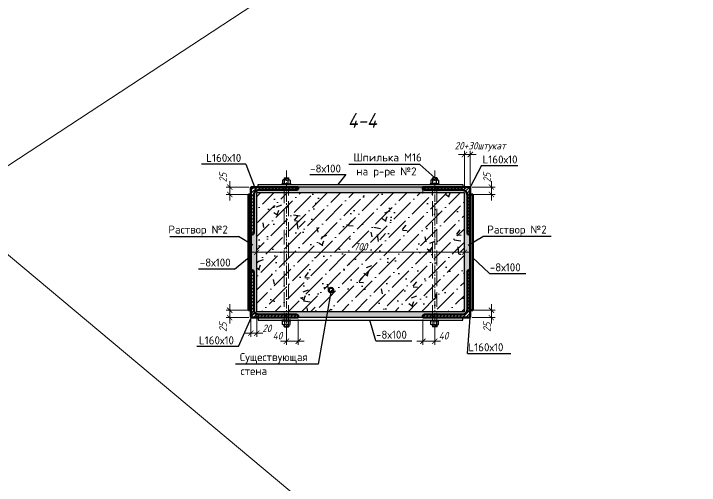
# Model space of a CAD drawing. Header units: millimetres. Extents: x 749182 to 2267578, y 70462 to 311449.
# Drawn here: x 2183657 to 2188279, y 166826 to 170003 of the extents above; entities that cross this region are included whole.
import ezdxf

# ---------------------------------------------------------------- set-up
doc = ezdxf.new("R2010")
doc.units = ezdxf.units.MM
doc.linetypes.add('ГОСТ 2.303 4', pattern=[7, 5, -2, 0])
doc.linetypes.add('осеваяX2', pattern=[4, 2.5, -0.5, 0.5, -0.5])
doc.layers.get('Defpoints').update_dxf_attribs({"color": 255})
for name, color, linetype in [('металл', 124, 'Continuous'), ('Текст', 7, 'Continuous'), ('Штриховка', 252, 'Continuous')]:
    doc.layers.add(name, color=color, linetype=linetype)
for name, color, linetype, lineweight in [('монолит', 176, 'Continuous', 50), ('Оси', 165, 'осеваяX2', 13), ('Размер', 7, 'Continuous', 13), ('размеры', 7, 'Continuous', 9), ('Размеры КР', 164, 'Continuous', 9), ('штрих', 8, 'Continuous', 5), ('штриховка кирпич', 42, 'Continuous', 5), ('Штрихока', 8, 'Continuous', 9)]:
    doc.layers.add(name, color=color, linetype=linetype, lineweight=lineweight)
doc.styles.add('GOST 2.304_new', font='isocpeur.ttf', dxfattribs={"width": 0.9, "oblique": 15})
doc.styles.add('М2', font='isocpeui.ttf')
doc.dimstyles.new('SPDS', dxfattribs={"dimscale": 25, "dimtxt": 2.5, "dimasz": 1.77, "dimexe": 1.25, "dimexo": 0.625, "dimtad": 1, "dimdec": 0, "dimrnd": 0.001, "dimtxsty": 'GOST 2.304_new', "dimblk": 'ARCHTICK', "dimcen": 2.5, "dimdle": 2, "dimclrt": 256, "dimazin": 2, "dimtfac": 0.75, "dimtdec": 0, "dimtmove": 1, "dimatfit": 3, "dimfxl": 0, "dimtolj": 1, "dimlwd": 9, "dimlwe": 9, "dimarcsym": 0})
doc.dimstyles.new('SPDS 1_10', dxfattribs={"dimscale": 10, "dimtxt": 2.5, "dimasz": 1.77, "dimexe": 1.25, "dimexo": 0.625, "dimtad": 1, "dimdec": 0, "dimrnd": 0.001, "dimtxsty": 'М2', "dimblk": 'ARCHTICK', "dimcen": 2.5, "dimdle": 2, "dimclrt": 256, "dimadec": 0, "dimazin": 2, "dimtfac": 0.75, "dimtdec": 0, "dimtmove": 1, "dimatfit": 3, "dimfxl": 0, "dimtolj": 1, "dimlwd": 9, "dimlwe": 9, "dimarcsym": 0})
pattern_1 = [(45, (-42280361.835, -1565199.054), (-5.6126600757, 5.6126600757), [])]
pattern_2 = [(45, (-42280751.835, -1565199.054), (-5.6126600757, 5.6126600757), [])]

# ---------------------------------------------------------------- blocks, each defined once
blk = doc.blocks.new('_ArchTick')
at = {"color": 0, "linetype": 'ByBlock', "const_width": 0.15}
blk.add_lwpolyline([(-0.5, -0.5), (0.5, 0.5)], dxfattribs=at)
blk = doc.blocks.new('*D778')
at = {"layer": 'Defpoints', "color": 0, "ltscale": 10, "transparency": 16777216}
for p in [(41860701.5, 1534069.4), (41860772.5, 1534069.4), (41860701.5, 1534044.4)]:
    blk.add_point(p, dxfattribs=at)
at = {"layer": 'Размер', "color": 0, "lineweight": 9, "ltscale": 10, "transparency": 16777216}
for p, q in [((41860772.5, 1534024.4), (41860772.5, 1534089.4)), ((41860707.7, 1534069.4), (41860785, 1534069.4)), ((41860707.7, 1534044.4), (41860785, 1534044.4))]:
    blk.add_line(p, q, dxfattribs=at)
at = {"layer": 'Размер', "color": 0, "lineweight": 9, "ltscale": 10, "transparency": 16777216, "xscale": 17.7, "yscale": 17.7, "zscale": 17.7}
for p, rotation in [((41860772.5, 1534069.4), 90), ((41860772.5, 1534044.4), 270)]:
    blk.add_blockref('_ArchTick', p, dxfattribs=dict(at, rotation=rotation))
at = {"layer": 'Размер', "ltscale": 10, "transparency": 16777216, "insert": (41860757.7, 1534101.3), "char_height": 25, "attachment_point": 5, "rotation": 90, "style": 'GOST 2.304_new'}
blk.add_mtext('\\A1;25', dxfattribs=at)
blk = doc.blocks.new('*D779')
at = {"layer": 'Defpoints', "color": 0, "ltscale": 10, "transparency": 16777216}
for p in [(41860701.5, 1533654.4), (41860701.5, 1533629.4), (41860772.5, 1533629.4)]:
    blk.add_point(p, dxfattribs=at)
at = {"layer": 'Размер', "color": 0, "lineweight": 9, "ltscale": 10, "transparency": 16777216}
for p, q in [((41860772.5, 1533674.4), (41860772.5, 1533609.4)), ((41860707.7, 1533654.4), (41860785, 1533654.4)), ((41860707.7, 1533629.4), (41860785, 1533629.4))]:
    blk.add_line(p, q, dxfattribs=at)
at = {"layer": 'Размер', "color": 0, "lineweight": 9, "ltscale": 10, "transparency": 16777216, "xscale": 17.7, "yscale": 17.7, "zscale": 17.7}
for p, rotation in [((41860772.5, 1533654.4), 90), ((41860772.5, 1533629.4), 270)]:
    blk.add_blockref('_ArchTick', p, dxfattribs=dict(at, rotation=rotation))
at = {"layer": 'Размер', "ltscale": 10, "transparency": 16777216, "insert": (41860757.7, 1533597.5), "char_height": 25, "attachment_point": 5, "rotation": 90, "style": 'GOST 2.304_new'}
blk.add_mtext('\\A1;25', dxfattribs=at)
blk = doc.blocks.new('*D780')
at = {"layer": 'Defpoints', "color": 0, "ltscale": 10, "transparency": 16777216}
for p in [(41859890.5, 1534069.4), (41859961.5, 1534069.4), (41859961.5, 1534044.4)]:
    blk.add_point(p, dxfattribs=at)
at = {"layer": 'Размер', "color": 0, "lineweight": 9, "ltscale": 10, "transparency": 16777216}
for p, q in [((41859890.5, 1534024.4), (41859890.5, 1534089.4)), ((41859955.2, 1534069.4), (41859878, 1534069.4)), ((41859955.2, 1534044.4), (41859878, 1534044.4))]:
    blk.add_line(p, q, dxfattribs=at)
at = {"layer": 'Размер', "color": 0, "lineweight": 9, "ltscale": 10, "transparency": 16777216, "xscale": 17.7, "yscale": 17.7, "zscale": 17.7}
for p, rotation in [((41859890.5, 1534069.4), 90), ((41859890.5, 1534044.4), 270)]:
    blk.add_blockref('_ArchTick', p, dxfattribs=dict(at, rotation=rotation))
at = {"layer": 'Размер', "ltscale": 10, "transparency": 16777216, "insert": (41859867.8, 1534101.3), "char_height": 25, "attachment_point": 5, "rotation": 90, "style": 'GOST 2.304_new'}
blk.add_mtext('\\A1;25', dxfattribs=at)
blk = doc.blocks.new('*D781')
at = {"layer": 'Defpoints', "color": 0, "ltscale": 10, "transparency": 16777216}
for p in [(41859961.5, 1533654.4), (41859890.5, 1533629.4), (41859961.5, 1533629.4)]:
    blk.add_point(p, dxfattribs=at)
at = {"layer": 'Размер', "color": 0, "lineweight": 9, "ltscale": 10, "transparency": 16777216}
for p, q in [((41859890.5, 1533674.4), (41859890.5, 1533609.4)), ((41859955.2, 1533654.4), (41859878, 1533654.4)), ((41859955.2, 1533629.4), (41859878, 1533629.4))]:
    blk.add_line(p, q, dxfattribs=at)
at = {"layer": 'Размер', "color": 0, "lineweight": 9, "ltscale": 10, "transparency": 16777216, "xscale": 17.7, "yscale": 17.7, "zscale": 17.7}
for p, rotation in [((41859890.5, 1533654.4), 90), ((41859890.5, 1533629.4), 270)]:
    blk.add_blockref('_ArchTick', p, dxfattribs=dict(at, rotation=rotation))
at = {"layer": 'Размер', "ltscale": 10, "transparency": 16777216, "insert": (41859867.8, 1533597.5), "char_height": 25, "attachment_point": 5, "rotation": 90, "style": 'GOST 2.304_new'}
blk.add_mtext('\\A1;25', dxfattribs=at)
blk = doc.blocks.new('*D776')
at = {"color": 0, "lineweight": 9, "ltscale": 100, "transparency": 16777216}
for p, q in [((41859981.5, 1533643.2), (41859981.5, 1533564.6)), ((41859961.5, 1533623.2), (41859961.5, 1533564.6)), ((41859941.5, 1533577.1), (41860001.5, 1533577.1))]:
    blk.add_line(p, q, dxfattribs=at)
at = {"layer": 'Defpoints', "color": 0, "ltscale": 100, "transparency": 16777216}
for p in [(41859981.5, 1533649.4), (41859961.5, 1533629.4), (41859981.5, 1533577.1)]:
    blk.add_point(p, dxfattribs=at)
at = {"color": 0, "lineweight": 9, "ltscale": 100, "transparency": 16777216, "xscale": 17.7, "yscale": 17.7, "zscale": 17.7, "rotation": 180}
blk.add_blockref('_ArchTick', (41859961.5, 1533577.1), dxfattribs=at)
at = {"color": 0, "lineweight": 9, "ltscale": 100, "transparency": 16777216, "xscale": 17.7, "yscale": 17.7, "zscale": 17.7}
blk.add_blockref('_ArchTick', (41859981.5, 1533577.1), dxfattribs=at)
at = {"ltscale": 100, "transparency": 16777216, "insert": (41860015.6, 1533593.2), "char_height": 25, "attachment_point": 5, "style": 'GOST 2.304_new'}
blk.add_mtext('\\A1;20', dxfattribs=at)
blk = doc.blocks.new('*D777')
at = {"color": 0, "lineweight": 9, "ltscale": 100, "transparency": 16777216}
for p, q in [((41860681.5, 1534055.7), (41860681.5, 1534191.3)), ((41860701.5, 1534075.7), (41860701.5, 1534191.3)), ((41860721.5, 1534178.8), (41860661.5, 1534178.8))]:
    blk.add_line(p, q, dxfattribs=at)
at = {"layer": 'Defpoints', "color": 0, "ltscale": 100, "transparency": 16777216}
for p in [(41860681.5, 1534178.8), (41860701.5, 1534069.4), (41860681.5, 1534049.4)]:
    blk.add_point(p, dxfattribs=at)
at = {"color": 0, "lineweight": 9, "ltscale": 100, "transparency": 16777216, "xscale": 17.7, "yscale": 17.7, "zscale": 17.7, "rotation": 180}
blk.add_blockref('_ArchTick', (41860681.5, 1534178.8), dxfattribs=at)
at = {"color": 0, "lineweight": 9, "ltscale": 100, "transparency": 16777216, "xscale": 17.7, "yscale": 17.7, "zscale": 17.7}
blk.add_blockref('_ArchTick', (41860701.5, 1534178.8), dxfattribs=at)
at = {"ltscale": 100, "transparency": 16777216, "insert": (41860734.6, 1534205), "char_height": 25, "width": 172.082, "attachment_point": 5, "style": 'GOST 2.304_new'}
blk.add_mtext('\\A1;20+30штукат', dxfattribs=at)
blk = doc.blocks.new('*D782')
at = {"color": 0, "lineweight": 9, "ltscale": 100, "transparency": 16777216}
for p, q in [((41859981.5, 1533855.7), (41859981.5, 1533861.9)), ((41860681.5, 1533855.7), (41860681.5, 1533861.9)), ((41859961.5, 1533849.4), (41860701.5, 1533849.4))]:
    blk.add_line(p, q, dxfattribs=at)
at = {"layer": 'Defpoints', "color": 0, "ltscale": 100, "transparency": 16777216}
for p in [(41859981.5, 1533849.4), (41860681.5, 1533849.4), (41860681.5, 1533849.4)]:
    blk.add_point(p, dxfattribs=at)
at = {"color": 0, "lineweight": 9, "ltscale": 100, "transparency": 16777216, "xscale": 17.7, "yscale": 17.7, "zscale": 17.7, "rotation": 180}
blk.add_blockref('_ArchTick', (41859981.5, 1533849.4), dxfattribs=at)
at = {"color": 0, "lineweight": 9, "ltscale": 100, "transparency": 16777216, "xscale": 17.7, "yscale": 17.7, "zscale": 17.7}
blk.add_blockref('_ArchTick', (41860681.5, 1533849.4), dxfattribs=at)
at = {"ltscale": 100, "transparency": 16777216, "insert": (41860331.5, 1533868.3), "char_height": 25, "attachment_point": 5, "style": 'GOST 2.304_new'}
blk.add_mtext('\\A1;700', dxfattribs=at)
blk = doc.blocks.new('*D783')
at = {"layer": 'Defpoints', "color": 0, "ltscale": 10, "transparency": 16777216}
for p in [(41860541.5, 1533629.2), (41860581.5, 1533586.2), (41860541.5, 1533549.8)]:
    blk.add_point(p, dxfattribs=at)
at = {"layer": 'Размер', "color": 0, "lineweight": 9, "ltscale": 10, "transparency": 16777216}
for p, q in [((41860541.5, 1533623), (41860541.5, 1533537.3)), ((41860581.5, 1533579.9), (41860581.5, 1533537.3)), ((41860601.5, 1533549.8), (41860521.5, 1533549.8))]:
    blk.add_line(p, q, dxfattribs=at)
at = {"layer": 'Размер', "color": 0, "lineweight": 9, "ltscale": 10, "transparency": 16777216, "xscale": 17.7, "yscale": 17.7, "zscale": 17.7, "rotation": 180}
blk.add_blockref('_ArchTick', (41860541.5, 1533549.8), dxfattribs=at)
at = {"layer": 'Размер', "color": 0, "lineweight": 9, "ltscale": 10, "transparency": 16777216, "xscale": 17.7, "yscale": 17.7, "zscale": 17.7}
blk.add_blockref('_ArchTick', (41860581.5, 1533549.8), dxfattribs=at)
at = {"layer": 'Размер', "ltscale": 10, "transparency": 16777216, "insert": (41860611.5, 1533568.5), "char_height": 25, "attachment_point": 5, "style": 'GOST 2.304_new'}
blk.add_mtext('\\A1;40', dxfattribs=at)
blk = doc.blocks.new('*D784')
at = {"layer": 'Defpoints', "color": 0, "ltscale": 10, "transparency": 16777216}
for p in [(41860121.5, 1533629.2), (41860081.5, 1533586.2), (41860121.5, 1533549.8)]:
    blk.add_point(p, dxfattribs=at)
at = {"layer": 'Размер', "color": 0, "lineweight": 9, "ltscale": 10, "transparency": 16777216}
for p, q in [((41860121.5, 1533623), (41860121.5, 1533537.3)), ((41860081.5, 1533579.9), (41860081.5, 1533537.3)), ((41860061.5, 1533549.8), (41860141.5, 1533549.8))]:
    blk.add_line(p, q, dxfattribs=at)
at = {"layer": 'Размер', "color": 0, "lineweight": 9, "ltscale": 10, "transparency": 16777216, "xscale": 17.7, "yscale": 17.7, "zscale": 17.7, "rotation": 180}
blk.add_blockref('_ArchTick', (41860081.5, 1533549.8), dxfattribs=at)
at = {"layer": 'Размер', "color": 0, "lineweight": 9, "ltscale": 10, "transparency": 16777216, "xscale": 17.7, "yscale": 17.7, "zscale": 17.7}
blk.add_blockref('_ArchTick', (41860121.5, 1533549.8), dxfattribs=at)
at = {"layer": 'Размер', "ltscale": 10, "transparency": 16777216, "insert": (41860051.5, 1533568.5), "char_height": 25, "attachment_point": 5, "style": 'GOST 2.304_new'}
blk.add_mtext('\\A1;40', dxfattribs=at)
blk = doc.blocks.new('A$C707e2907')
at = {"layer": 'Размер', "ltscale": 20}
h = blk.add_hatch(dxfattribs=at)
h.set_pattern_fill('AR-SAND', color=0, scale=0.3)
h.set_pattern_definition([(37.5, (-41869476.078, -1527876.423), (-0.4800093888, 14.68239712), [0, -11.5824, 0, -12.954, 0, -12.3825]), (7.5, (-41869476.078, -1527876.423), (13.485698494, 21.504753017), [0, -6.2484, 0, -10.4394, 0, -4.0005]), (327.5, (-41869485.451, -1527876.423), (23.7297711072, 0.0431155404), [0, -3.81, 0, -13.716, 0, -17.907]), (317.5, (-41869485.451, -1527876.423), (22.906693574, 6.687879698), [0, -1.905, 0, -8.9916, 0, -10.287])])
h.paths.add_polyline_path([(1018.1, 473.4), (1013.4, 473.4, -0.414214), (1008.1, 478.7), (1008.1, 607.4, 0.414214), (992.1, 623.4), (863.4, 623.4, -0.414214), (858.1, 628.7), (858.1, 633.4), (438.1, 633.4), (438.1, 628.7, -0.414214), (432.8, 623.4), (304.1, 623.4, 0.414214), (288.1, 607.4), (288.1, 478.7, -0.414214), (282.8, 473.4), (278.1, 473.4), (278.1, 353.4), (282.8, 353.4, -0.414214), (288.1, 348.1), (288.1, 219.4, 0.414214), (304.1, 203.4), (432.8, 203.4, -0.414214), (438.1, 198.1), (438.1, 193.4), (532.2, 193.4), (535.7, 213.4), (298.1, 213.4), (298.1, 613.4), (998.1, 613.4), (998.1, 213.4), (535.7, 213.4), (532.2, 193.4), (858.1, 193.4), (858.1, 198.1, -0.414214), (863.4, 203.4), (992.1, 203.4, 0.414214), (1008.1, 219.4), (1008.1, 348.1, -0.414214), (1013.4, 353.4), (1018.1, 353.4)])
at = {"layer": 'штрих', "ltscale": 20}
h = blk.add_hatch(dxfattribs=at)
h.set_pattern_fill('ANSI31', color=0, scale=2.5)
h.set_pattern_definition(pattern_2)
h.paths.add_polyline_path([(278.1, 633.4), (390.7, 633.4), (390.7, 623.4), (304.1, 623.4, 0.414214), (288.1, 607.4), (288.1, 478.7, -0.414214), (282.8, 473.4), (278.1, 473.4)])
h.paths.add_polyline_path([(390.7, 633.4), (398.1, 633.4), (398.1, 623.4), (390.7, 623.4)])
h.paths.add_polyline_path([(398.1, 633.4), (405.4, 633.4), (405.4, 623.4), (398.1, 623.4)])
h.paths.add_polyline_path([(405.4, 633.4), (438.1, 633.4), (438.1, 628.7, -0.414214), (432.8, 623.4), (405.4, 623.4)])
h = blk.add_hatch(dxfattribs=at)
h.set_pattern_fill('ANSI31', color=0, scale=2.5)
h.set_pattern_definition(pattern_1)
h.paths.add_polyline_path([(1018.1, 633.4), (905.4, 633.4), (905.4, 623.4), (992.1, 623.4, -0.414214), (1008.1, 607.4), (1008.1, 478.7, 0.414214), (1013.4, 473.4), (1018.1, 473.4)])
h.paths.add_polyline_path([(905.4, 633.4), (898.1, 633.4), (898.1, 623.4), (905.4, 623.4)])
h.paths.add_polyline_path([(898.1, 633.4), (890.7, 633.4), (890.7, 623.4), (898.1, 623.4)])
h.paths.add_polyline_path([(890.7, 633.4), (858.1, 633.4), (858.1, 628.7, 0.414214), (863.4, 623.4), (890.7, 623.4)])
h = blk.add_hatch(dxfattribs=at)
h.set_pattern_fill('ANSI31', color=0, scale=2.5)
h.set_pattern_definition(pattern_2)
h.paths.add_polyline_path([(278.1, 193.4), (390.7, 193.4), (390.7, 203.4), (304.1, 203.4, -0.414214), (288.1, 219.4), (288.1, 348.1, 0.414214), (282.8, 353.4), (278.1, 353.4)])
h.paths.add_polyline_path([(390.7, 193.4), (398.1, 193.4), (398.1, 203.4), (390.7, 203.4)])
h.paths.add_polyline_path([(398.1, 193.4), (405.4, 193.4), (405.4, 203.4), (398.1, 203.4)])
h.paths.add_polyline_path([(405.4, 193.4), (438.1, 193.4), (438.1, 198.1, 0.414214), (432.8, 203.4), (405.4, 203.4)])
h = blk.add_hatch(dxfattribs=at)
h.set_pattern_fill('ANSI31', color=0, scale=2.5)
h.set_pattern_definition(pattern_1)
h.paths.add_polyline_path([(1018.1, 193.4), (905.4, 193.4), (905.4, 203.4), (992.1, 203.4, 0.414214), (1008.1, 219.4), (1008.1, 348.1, -0.414214), (1013.4, 353.4), (1018.1, 353.4)])
h.paths.add_polyline_path([(905.4, 193.4), (898.1, 193.4), (898.1, 203.4), (905.4, 203.4)])
h.paths.add_polyline_path([(898.1, 193.4), (890.7, 193.4), (890.7, 203.4), (898.1, 203.4)])
h.paths.add_polyline_path([(890.7, 193.4), (858.1, 193.4), (858.1, 198.1, -0.414214), (863.4, 203.4), (890.7, 203.4)])
at = {"layer": 'Штриховка', "ltscale": 100}
h = blk.add_hatch(dxfattribs=at)
h.set_pattern_fill('AR-CONC')
h.set_pattern_definition([(50, (-41813088.48, -1514462.92), (182.184669, -15.93908554), [19.05, -209.55]), (355, (-41813088.48, -1514462.92), (-35.2434214, 191.0568452), [15.24, -167.6405842]), (100.4514447, (-41813073.3, -1514464.25), (146.9412471, 175.1177519), [16.1900088, -178.0902446]), (46.1842, (-41813088.48, -1514412.12), (271.0790409, -42.0423279), [28.575, -314.325]), (96.6355576, (-41813065.89, -1514415.62), (237.404134, 247.4261246), [24.2850231, -267.1356082]), (351.1841512, (-41813088.48, -1514412.12), (237.404134, 247.4261246), [22.859967, -251.459732]), (21, (-41813063.08, -1514424.82), (151.61439127, -102.2651982), [19.05, -209.55]), (326, (-41813063.08, -1514424.82), (61.80202835, 184.1879661), [15.24, -167.64]), (71.451445, (-41813050.44, -1514433.34), (213.4164193, 81.9227689), [16.1900088, -178.0899376]), (37.5, (-41813088.476, -1514462.92), (3.08860325, 84.55503887), [0, -165.608, 0, -170.18, 0, -168.275]), (7.5, (-41813088.48, -1514462.92), (66.81966251, 100.18057482), [0, -97.028, 0, -161.798, 0, -64.135]), (327.5, (-41813145.12, -1514462.92), (135.59059517, -5.72874399), [0, -63.5, 0, -198.12, 0, -262.89]), (317.5, (-41813170.52, -1514462.92), (148.1291814, 25.42649103), [0, -82.55, 0, -131.572, 0, -186.69])])
h.paths.add_polyline_path([(998.1, 613.4), (298.1, 613.4), (298.1, 213.4), (535.7, 213.4), (549.1, 289.7, -1), (547.8, 282.4), (535.7, 213.4), (998.1, 213.4)])
at = {"layer": 'Штрихока', "ltscale": 100}
h = blk.add_hatch(dxfattribs=at)
h.set_pattern_fill('ANSI36', scale=10)
h.set_pattern_definition([(45, (-41813088.476, -1514462.92), (16.837980227, 61.739260832), [79.375, -15.875, 0, -15.875])])
h.paths.add_polyline_path([(998.1, 613.4), (298.1, 613.4), (298.1, 213.4), (535.7, 213.4), (549.1, 289.7, -1), (547.8, 282.4), (535.7, 213.4), (998.1, 213.4)])
at = {"layer": 'металл', "linetype": 'Continuous', "lineweight": 30, "ltscale": 10}
for p, q in [((387.6, 657.4), (385.4, 656.1)), ((385.4, 656.1), (385.4, 645.7)), ((398.1, 657.4), (387.6, 657.4)), ((390.1, 663.7), (391.2, 664.8)), ((390.1, 663.7), (406.1, 663.7)), ((390.1, 663.7), (390.1, 657.4)), ((391.2, 664.8), (405, 664.8)), ((391.7, 645.7), (391.7, 656.1)), ((398.1, 657.4), (408.5, 657.4)), ((404.4, 645.7), (404.4, 656.1)), ((405, 664.8), (406.1, 663.7)), ((406.1, 657.4), (406.1, 663.7)), ((408.5, 657.4), (410.8, 656.1)), ((410.8, 656.1), (410.8, 645.7)), ((887.6, 657.4), (885.4, 656.1)), ((885.4, 656.1), (885.4, 645.7)), ((898.1, 657.4), (887.6, 657.4)), ((891.2, 664.8), (890.1, 663.7)), ((906.1, 663.7), (890.1, 663.7)), ((890.1, 657.4), (890.1, 663.7)), ((905, 664.8), (891.2, 664.8)), ((891.7, 645.7), (891.7, 656.1)), ((898.1, 657.4), (908.5, 657.4)), ((904.4, 645.7), (904.4, 656.1)), ((906.1, 663.7), (905, 664.8)), ((906.1, 663.7), (906.1, 657.4)), ((908.5, 657.4), (910.8, 656.1)), ((910.8, 656.1), (910.8, 645.7)), ((383.1, 644.4), (413.1, 644.4)), ((383.1, 641.4), (383.1, 644.4)), ((413.1, 641.4), (383.1, 641.4)), ((387.6, 644.4), (385.4, 645.7)), ((398.1, 644.4), (387.6, 644.4)), ((390.1, 644.4), (406.1, 644.4)), ((398.1, 644.4), (408.5, 644.4)), ((408.5, 644.4), (410.8, 645.7)), ((413.1, 644.4), (413.1, 641.4)), ((883.1, 644.4), (883.1, 641.4)), ((913.1, 644.4), (883.1, 644.4)), ((883.1, 641.4), (913.1, 641.4)), ((887.6, 644.4), (885.4, 645.7)), ((898.1, 644.4), (887.6, 644.4)), ((906.1, 644.4), (890.1, 644.4)), ((898.1, 644.4), (908.5, 644.4)), ((908.5, 644.4), (910.8, 645.7)), ((913.1, 641.4), (913.1, 644.4)), ((413.1, 185.4), (383.1, 185.4)), ((383.1, 185.4), (383.1, 182.4)), ((413.1, 182.4), (413.1, 185.4)), ((883.1, 182.4), (883.1, 185.4)), ((883.1, 185.4), (913.1, 185.4)), ((913.1, 185.4), (913.1, 182.4)), ((383.1, 182.4), (413.1, 182.4)), ((387.6, 182.4), (385.4, 181.1)), ((385.4, 170.7), (385.4, 181.1)), ((387.6, 169.4), (385.4, 170.7)), ((398.1, 182.4), (387.6, 182.4)), ((398.1, 169.4), (387.6, 169.4)), ((390.1, 182.4), (406.1, 182.4)), ((390.1, 163.1), (390.1, 169.4)), ((390.1, 163.1), (391.2, 162)), ((390.1, 163.1), (406.1, 163.1)), ((391.2, 162), (405, 162)), ((391.7, 181.1), (391.7, 170.7)), ((398.1, 182.4), (408.5, 182.4)), ((398.1, 169.4), (408.5, 169.4)), ((404.4, 181.1), (404.4, 170.7)), ((405, 162), (406.1, 163.1)), ((406.1, 169.4), (406.1, 163.1)), ((408.5, 182.4), (410.8, 181.1)), ((408.5, 169.4), (410.8, 170.7)), ((410.8, 170.7), (410.8, 181.1)), ((913.1, 182.4), (883.1, 182.4)), ((887.6, 182.4), (885.4, 181.1)), ((885.4, 170.7), (885.4, 181.1)), ((887.6, 169.4), (885.4, 170.7)), ((898.1, 182.4), (887.6, 182.4)), ((898.1, 169.4), (887.6, 169.4)), ((906.1, 182.4), (890.1, 182.4)), ((890.1, 169.4), (890.1, 163.1)), ((891.2, 162), (890.1, 163.1)), ((906.1, 163.1), (890.1, 163.1)), ((905, 162), (891.2, 162)), ((891.7, 181.1), (891.7, 170.7)), ((898.1, 182.4), (908.5, 182.4)), ((898.1, 169.4), (908.5, 169.4)), ((904.4, 181.1), (904.4, 170.7)), ((906.1, 163.1), (905, 162)), ((906.1, 163.1), (906.1, 169.4)), ((908.5, 182.4), (910.8, 181.1)), ((908.5, 169.4), (910.8, 170.7)), ((910.8, 170.7), (910.8, 181.1))]:
    blk.add_line(p, q, dxfattribs=at)
at = {"layer": 'металл', "color": 0, "linetype": 'Continuous', "lineweight": 60, "ltscale": 10, "extrusion": (0, 0, -1)}
for p, q in [((278.1, 473.4), (278.1, 633.4)), ((278.1, 633.4), (438.1, 633.4)), ((438.1, 633.4), (438.1, 628.7)), ((858.1, 633.4), (858.1, 628.7)), ((1018.1, 633.4), (858.1, 633.4)), ((1018.1, 473.4), (1018.1, 633.4)), ((288.1, 607.4), (288.1, 478.7)), ((432.8, 623.4), (304.1, 623.4)), ((863.4, 623.4), (992.1, 623.4)), ((1008.1, 607.4), (1008.1, 478.7)), ((282.8, 473.4), (278.1, 473.4)), ((1013.4, 473.4), (1018.1, 473.4)), ((278.1, 353.4), (278.1, 193.4)), ((282.8, 353.4), (278.1, 353.4)), ((288.1, 219.4), (288.1, 348.1)), ((1008.1, 219.4), (1008.1, 348.1)), ((1013.4, 353.4), (1018.1, 353.4)), ((1018.1, 353.4), (1018.1, 193.4)), ((278.1, 193.4), (438.1, 193.4)), ((432.8, 203.4), (304.1, 203.4)), ((438.1, 193.4), (438.1, 198.1)), ((858.1, 193.4), (858.1, 198.1)), ((1018.1, 193.4), (858.1, 193.4)), ((863.4, 203.4), (992.1, 203.4))]:
    blk.add_line(p, q, dxfattribs=at)
at = {"layer": 'металл', "color": 0, "linetype": 'Continuous', "lineweight": 60, "ltscale": 100}
for p, q in [((270.1, 218.4), (270.1, 608.4)), ((270.1, 608.4), (278.1, 608.4)), ((278.1, 608.4), (278.1, 223.4)), ((1018.1, 608.4), (1018.1, 223.4)), ((1026.1, 608.4), (1018.1, 608.4)), ((1026.1, 218.4), (1026.1, 608.4)), ((270.1, 218.4), (278.1, 218.4)), ((1026.1, 218.4), (1018.1, 218.4))]:
    blk.add_line(p, q, dxfattribs=at)
at = {"layer": 'металл', "color": 0, "ltscale": 20}
for points in [[(993.1, 633.4), (303.1, 633.4), (303.1, 641.4), (993.1, 641.4)], [(993.1, 193.4), (303.1, 193.4), (303.1, 185.4), (993.1, 185.4)]]:
    blk.add_lwpolyline(points, close=True, dxfattribs=at)
at = {"layer": 'металл', "linetype": 'Continuous', "lineweight": 30, "ltscale": 10}
for centre, radius, start, end in [((388.6, 651.5), 5.62, 55.6158, 115.6158), ((398.1, 636.1), 21, 72.412, 107.588), ((407.6, 651.5), 5.62, 64.3842, 124.3842), ((888.6, 651.5), 5.62, 55.6158, 115.6158), ((898.1, 636.1), 21, 72.412, 107.588), ((907.6, 651.5), 5.62, 64.3842, 124.3842), ((388.6, 650.3), 5.62, 244.3842, 304.3842), ((398.1, 665.7), 21, 252.412, 287.588), ((407.6, 650.3), 5.62, 235.6158, 295.6158), ((888.6, 650.3), 5.62, 244.3842, 304.3842), ((898.1, 665.7), 21, 252.412, 287.588), ((907.6, 650.3), 5.62, 235.6158, 295.6158), ((388.6, 176.5), 5.62, 55.6158, 115.6158), ((388.6, 175.3), 5.62, 244.3842, 304.3842), ((398.1, 161.1), 21, 72.412, 107.588), ((398.1, 190.7), 21, 252.412, 287.588), ((407.6, 176.5), 5.62, 64.3842, 124.3842), ((407.6, 175.3), 5.62, 235.6158, 295.6158), ((888.6, 176.5), 5.62, 55.6158, 115.6158), ((888.6, 175.3), 5.62, 244.3842, 304.3842), ((898.1, 161.1), 21, 72.412, 107.588), ((898.1, 190.7), 21, 252.412, 287.588), ((907.6, 176.5), 5.62, 64.3842, 124.3842), ((907.6, 175.3), 5.62, 235.6158, 295.6158)]:
    blk.add_arc(centre, radius, start, end, dxfattribs=at)
at = {"layer": 'металл', "color": 0, "linetype": 'Continuous', "lineweight": 60, "ltscale": 10, "extrusion": (0, 0, -1)}
for centre, radius, start, end in [((-432.8, 628.7), 5.3, 180, 270), ((-863.4, 628.7), 5.3, 270, 0), ((-304.1, 607.4), 16, 0, 90), ((-992.1, 607.4), 16, 90, 180), ((-282.8, 478.7), 5.3, 180, 270), ((-1013.4, 478.7), 5.3, 270, 0), ((-282.8, 348.1), 5.3, 90, 180), ((-1013.4, 348.1), 5.3, 0, 90), ((-304.1, 219.4), 16, 270, 0), ((-992.1, 219.4), 16, 180, 270), ((-432.8, 198.1), 5.3, 90, 180), ((-863.4, 198.1), 5.3, 0, 90)]:
    blk.add_arc(centre, radius, start, end, dxfattribs=at)
at = {"layer": 'монолит', "color": 0, "lineweight": 25, "ltscale": 100}
for p, q in [((998.1, 613.4), (298.1, 613.4)), ((298.1, 213.4), (298.1, 613.4)), ((298.1, 213.4), (298.1, 613.4)), ((998.1, 213.4), (998.1, 613.4)), ((998.1, 213.4), (298.1, 213.4))]:
    blk.add_line(p, q, dxfattribs=at)
at = {"layer": 'Оси', "ltscale": 10}
for p, q in [((398.1, 688.7), (398.1, 138.7)), ((898.1, 688.7), (898.1, 138.7))]:
    blk.add_line(p, q, dxfattribs=at)
at = {"layer": 'размеры', "ltscale": 10}
blk.add_line((858.1, 627.4), (858.1, 611.8), dxfattribs=at)
at = {"layer": 'Текст', "ltscale": 10}
for p, q in [((261.5, 710.7), (112.3, 710.7)), ((261.5, 710.7), (293.4, 625.6)), ((847.4, 709.6), (609.1, 709.6)), ((908.1, 655.7), (847.4, 709.6)), ((1056.2, 705.4), (1018.1, 633.4)), ((1056.2, 705.4), (1178.3, 705.4)), ((476.9, 675.3), (599, 675.3)), ((5.7, 466.6), (236.2, 466.6)), ((1290.5, 466.6), (1060, 466.6)), ((223.7, 357.1), (101.6, 357.1)), ((1082.8, 342.6), (1205, 342.6)), ((548.5, 286), (504.8, 37)), ((699.1, 115.6), (821.2, 115.6)), ((236.9, 96), (96.5, 96)), ((1008.5, 72.7), (1154.6, 72.7)), ((504.8, 37), (226.2, 37))]:
    blk.add_line(p, q, dxfattribs=at)
at = {"layer": 'Текст', "color": 0, "ltscale": 10}
for p, q in [((599, 675.3), (571.4, 641.4)), ((285.3, 437.7), (236.2, 466.6)), ((1010.9, 437.7), (1060, 466.6)), ((223.7, 357.1), (272.3, 397.4)), ((1082.8, 342.6), (1023.9, 397.4)), ((236.9, 96), (286.9, 210.2)), ((699.1, 115.6), (679.9, 185.4)), ((1008.5, 72.7), (1018.1, 193.4))]:
    blk.add_line(p, q, dxfattribs=at)
at = {"layer": 'Текст', "linetype": 'Continuous', "lineweight": 25, "ltscale": 10}
for p, q in [((391.2, 664.8), (391.2, 657.4)), ((405, 664.8), (405, 657.4)), ((891.2, 664.8), (891.2, 657.4)), ((905, 664.8), (905, 657.4)), ((391.2, 162), (391.2, 169.4)), ((405, 162), (405, 169.4)), ((891.2, 162), (891.2, 169.4)), ((905, 162), (905, 169.4))]:
    blk.add_line(p, q, dxfattribs=at)
at = {"layer": 'Текст', "ltscale": 10, "const_width": 15}
blk.add_lwpolyline([(552.2, 286, 1), (544.7, 286, 1)], format="xyb", close=True, dxfattribs=at)
blk.add_lwpolyline([(552.2, 286, 1), (544.7, 286, 1)], format="xyb", close=True, dxfattribs=at)
at = {"layer": 'штриховка кирпич', "linetype": 'ГОСТ 2.303 4', "lineweight": 13, "ltscale": 10}
for p, q in [((390.7, 629.4), (390.7, 185.4)), ((405.4, 185.4), (405.4, 629.4)), ((890.7, 185.4), (890.7, 629.4)), ((905.4, 629.4), (905.4, 185.4))]:
    blk.add_line(p, q, dxfattribs=at)
at = {"layer": 'Текст', "ltscale": 10, "style": 'GOST 2.304_new'}
for s, p in [('L160х10', (127.8, 718)), ('Шпилька М16', (624.1, 719.6)), ('L160х10', (1059.2, 712.7)), ('-8х100', (477.8, 682.2)), ('на р-ре №2', (634, 672.6)), ('Раствор №2', (0, 476.6)), ('Раствор №2', (1075, 476.6)), ('-8х100', (105.9, 365.5)), ('-8х100', (1083.7, 349.4)), ('-8х100', (699.9, 122.4)), ('L160х10', (103.3, 103.4)), ('L160х10', (1011.6, 80.1)), ('Существующая', (241.2, 47)), ('стена', (243.4, 0))]:
    blk.add_text(s, height=27, dxfattribs=at).set_placement(p)
at = {"layer": 'Текст', "lineweight": 30, "ltscale": 10, "insert": (604.3, 882.6), "char_height": 50, "attachment_point": 1, "style": 'GOST 2.304_new'}
blk.add_mtext_dynamic_manual_height_columns('4-4', width=197.428, gutter_width=62.5, heights=[0], dxfattribs=at)
at = {"ltscale": 100}
dim = blk.add_linear_dim(base=(998.1, 742.8), p1=(1018.1, 633.4), p2=(998.1, 613.4), text='<>+30штукат', dimstyle='SPDS 1_10', dxfattribs=at)
dim.commit()
dim.dimension.update_dxf_attribs({"geometry": '*D777', "text_midpoint": (1051.2, 746.5), "dimtype": 128, "insert": (-41859683.4, -1533436)})
dim = blk.add_linear_dim(base=(998.1, 413.4), p1=(298.1, 413.4), p2=(998.1, 413.4), dimstyle='SPDS 1_10', dxfattribs=at)
dim.commit()
dim.dimension.update_dxf_attribs({"geometry": '*D782', "text_midpoint": (648.1, 432.3), "insert": (-41859683.4, -1533436)})
dim = blk.add_linear_dim(base=(298.1, 141.1), p1=(278.1, 193.4), p2=(298.1, 213.4), dimstyle='SPDS 1_10', dxfattribs=at)
dim.commit()
dim.dimension.update_dxf_attribs({"geometry": '*D776', "text_midpoint": (332.2, 138.4), "dimtype": 128, "insert": (-41859683.4, -1533436)})
at = {"layer": 'Размер', "color": 0, "ltscale": 10}
for base, p1, p2, angle, picture, middle in [((207.1, 633.4), (278.1, 608.4), (278.1, 633.4), 270, '*D780', (203.2, 665.3)), ((1089.1, 633.4), (1018.1, 608.4), (1018.1, 633.4), 270, '*D778', (1093, 665.3)), ((207.1, 193.4), (278.1, 218.4), (278.1, 193.4), 90, '*D781', (203.2, 161.5)), ((1089.1, 193.4), (1018.1, 218.4), (1018.1, 193.4), 90, '*D779', (1093, 161.5))]:
    dim = blk.add_linear_dim(base=base, p1=p1, p2=p2, angle=angle, dimstyle='SPDS', override={"dimscale": 10, "dimtxsty": 'GOST 2.304_new', "dimfxl": 1.25, "dimtfill": 0, "dimarcsym": 1}, dxfattribs=at)
    dim.commit()
    dim.dimension.update_dxf_attribs({"geometry": picture, "text_midpoint": middle, "dimtype": 128, "insert": (-41859683.4, -1533436)})
at = {"layer": 'Размер', "ltscale": 10}
dim = blk.add_linear_dim(base=(438.1, 113.8), p1=(398.1, 150.1), p2=(438.1, 193.2), angle=180, dimstyle='SPDS', override={"dimscale": 10, "dimfxl": 1.25, "dimtfill": 0, "dimarcsym": 1}, dxfattribs=at)
dim.commit()
dim.dimension.update_dxf_attribs({"geometry": '*D784', "text_midpoint": (368.1, 113.8), "dimtype": 128, "insert": (-41859683.4, -1533436)})
dim = blk.add_linear_dim(base=(858.1, 113.8), p1=(898.1, 150.1), p2=(858.1, 193.2), dimstyle='SPDS', override={"dimscale": 10, "dimfxl": 1.25, "dimtfill": 0, "dimarcsym": 1}, dxfattribs=at)
dim.commit()
dim.dimension.update_dxf_attribs({"geometry": '*D783', "text_midpoint": (928.1, 113.8), "dimtype": 128, "insert": (-41859683.4, -1533436)})

msp = doc.modelspace()

# ---------------------------------------------------------------- linework, layer by layer
at = {"layer": 'Размеры КР', "lineweight": 20}
for p, q in [((2175018.3547, 175573.4601), (2197137.2819, 157071.3923)), ((2192735.5024, 174957.3869), (2174161.8114, 162778.3399))]:
    msp.add_line(p, q, dxfattribs=at)

# ---------------------------------------------------------------- block references
at = {"layer": 'Размер', "ltscale": 100, "xscale": 2, "yscale": 2, "zscale": 2}
msp.add_blockref('A$C707e2907', (2184699.583, 167568.5733), dxfattribs=at)

doc.saveas('drawing.dxf')
